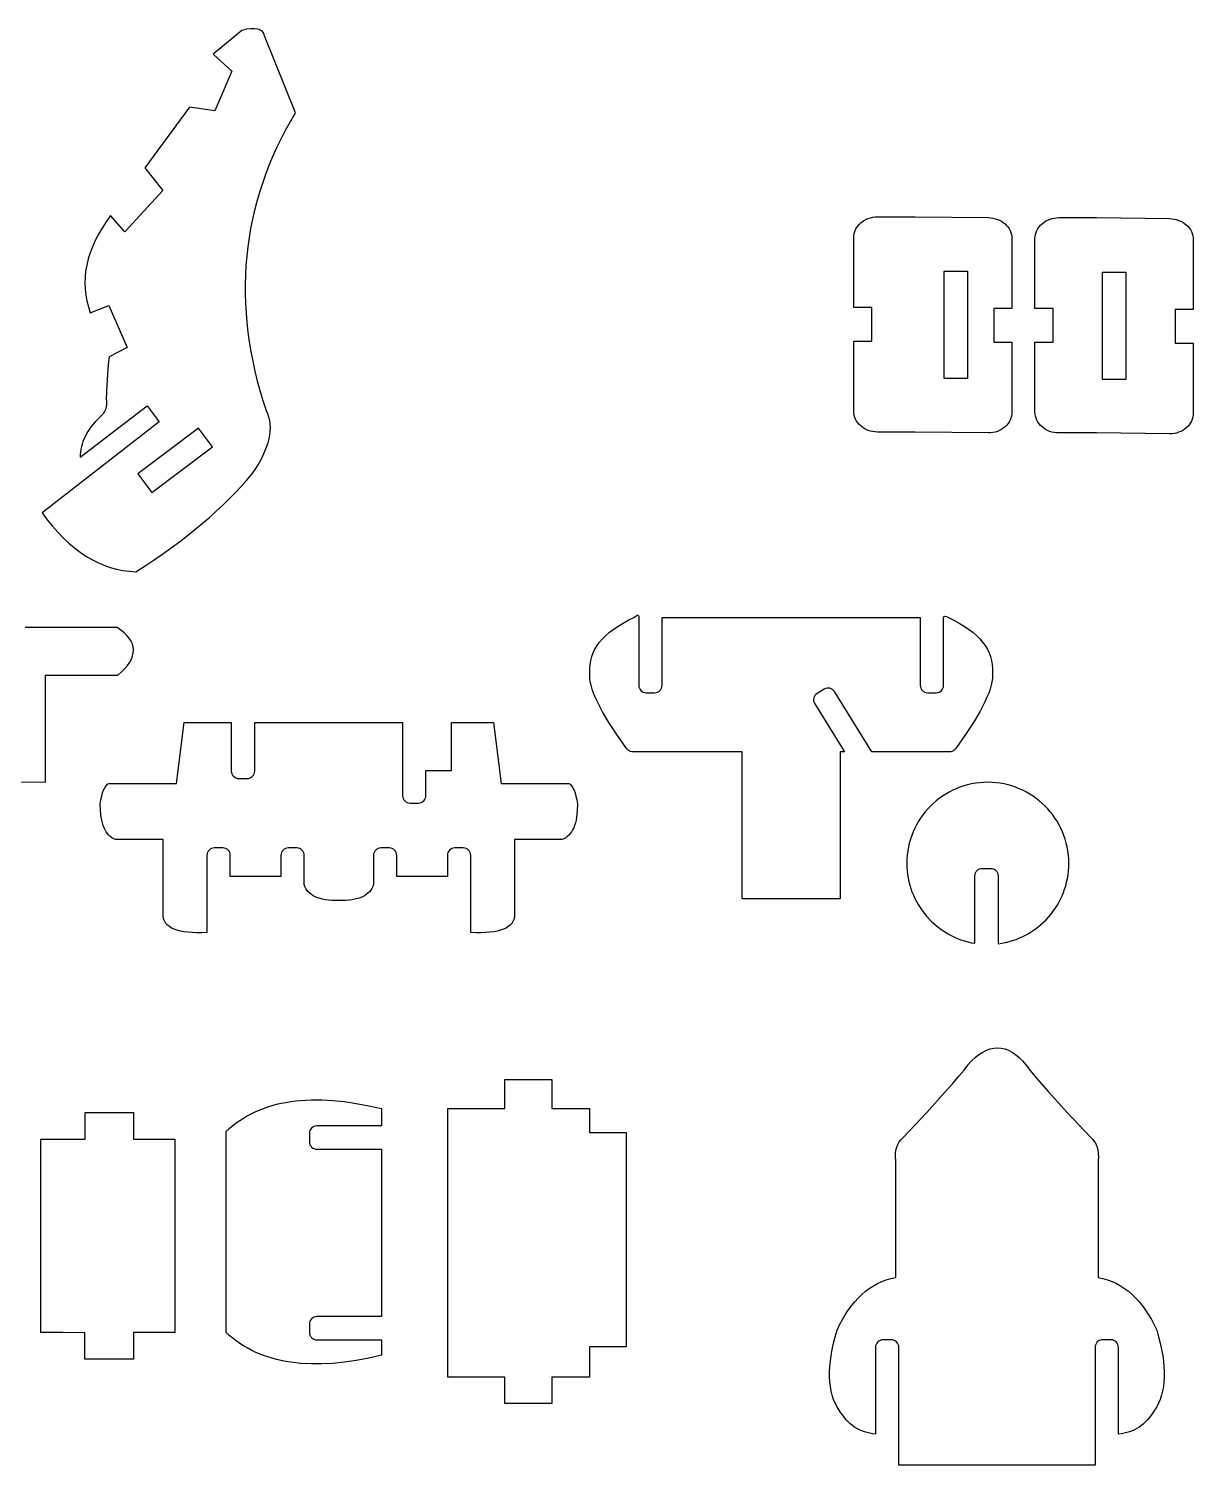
# Model space of a CAD drawing. Extents: x 0 to 427, y 0 to 378.
# Drawn here: x 203 to 348.9, y 193.1 to 373.3 of the extents above; entities that cross this region are included whole.
import ezdxf

# ---------------------------------------------------------------- set-up
doc = ezdxf.new("R2010")
doc.units = 0
doc.header["$MEASUREMENT"] = 0
doc.layers.add('DEFAULT_LAYER', color=1, linetype='Continuous')
doc.layers.add('HARLEY_1', color=1, linetype='Continuous')

msp = doc.modelspace()

# ---------------------------------------------------------------- linework, layer by layer
at = {"layer": 'DEFAULT_LAYER'}
msp.add_lwpolyline([(255.96, 286.26), (261.2, 286.26), (262.19, 278.63), (270.66, 278.63), (270.84, 278.51), (271.01, 278.32), (271.17, 278.08), (271.31, 277.79), (271.44, 277.44), (271.55, 277.04), (271.65, 276.58), (271.73, 276.06), (271.71, 275.17), (271.62, 274.37), (271.56, 274.01), (271.48, 273.67), (271.38, 273.36), (271.27, 273.06), (271.14, 272.79), (271, 272.55), (270.84, 272.33), (270.66, 272.13), (270.47, 271.95), (270.27, 271.8), (270.05, 271.67), (269.82, 271.57), (263.87, 271.57), (263.87, 262.16), (263.84, 261.85), (263.77, 261.57), (263.66, 261.31), (263.51, 261.07), (263.31, 260.85), (263.07, 260.66), (262.79, 260.49), (262.47, 260.33), (262.1, 260.2), (261.69, 260.1), (261.24, 260.01), (260.75, 259.95), (260.22, 259.91), (259.64, 259.89), (259.02, 259.89), (258.36, 259.91), (258.36, 269.6), (258.34, 269.79), (258.29, 269.96), (258.2, 270.12), (258.09, 270.26), (257.95, 270.38), (257.79, 270.46), (257.61, 270.52), (257.43, 270.54), (256.37, 270.54), (256.18, 270.52), (256.01, 270.46), (255.85, 270.38), (255.71, 270.26), (255.6, 270.12), (255.51, 269.96), (255.46, 269.79), (255.44, 269.6), (255.44, 266.93), (249.09, 266.93), (249.09, 269.6), (249.07, 269.79), (249.02, 269.96), (248.93, 270.12), (248.82, 270.26), (248.68, 270.38), (248.52, 270.46), (248.35, 270.52), (248.16, 270.54), (247.1, 270.54), (246.92, 270.52), (246.74, 270.46), (246.58, 270.38), (246.45, 270.26), (246.33, 270.12), (246.25, 269.96), (246.19, 269.79), (246.17, 269.6), (246.17, 265.95), (246.08, 265.7), (245.97, 265.46), (245.83, 265.25), (245.67, 265.04), (245.48, 264.86), (245.27, 264.69), (245.04, 264.54), (244.78, 264.41), (244.49, 264.29), (244.19, 264.19), (243.85, 264.1), (243.5, 264.04), (243.12, 263.99), (242.71, 263.95), (241.83, 263.94), (240.95, 263.95), (240.54, 263.99), (240.16, 264.04), (239.8, 264.1), (239.47, 264.19), (239.16, 264.29), (238.88, 264.41), (238.62, 264.54), (238.39, 264.69), (238.18, 264.86), (237.99, 265.04), (237.83, 265.25), (237.69, 265.46), (237.58, 265.7), (237.49, 265.95), (237.49, 269.6), (237.47, 269.79), (237.41, 269.96), (237.33, 270.12), (237.21, 270.26), (237.07, 270.38), (236.92, 270.46), (236.74, 270.52), (236.55, 270.54), (235.5, 270.54), (235.31, 270.52), (235.14, 270.46), (234.98, 270.38), (234.84, 270.26), (234.72, 270.12), (234.64, 269.96), (234.58, 269.79), (234.57, 269.6), (234.57, 266.93), (228.22, 266.93), (228.22, 269.6), (228.2, 269.79), (228.15, 269.96), (228.06, 270.12), (227.95, 270.26), (227.81, 270.38), (227.65, 270.46), (227.47, 270.52), (227.29, 270.54), (226.23, 270.54), (226.04, 270.52), (225.87, 270.46), (225.71, 270.38), (225.57, 270.26), (225.46, 270.12), (225.37, 269.96), (225.32, 269.79), (225.3, 269.6), (225.3, 259.91), (224.64, 259.89), (224.02, 259.89), (223.44, 259.91), (222.91, 259.95), (222.41, 260.01), (221.96, 260.1), (221.56, 260.2), (221.19, 260.33), (220.87, 260.49), (220.59, 260.66), (220.35, 260.85), (220.15, 261.07), (220, 261.31), (219.88, 261.57), (219.81, 261.85), (219.79, 262.16), (219.79, 271.57), (213.84, 271.57), (213.61, 271.67), (213.39, 271.8), (213.18, 271.95), (212.99, 272.13), (212.82, 272.33), (212.66, 272.55), (212.52, 272.79), (212.39, 273.06), (212.28, 273.36), (212.18, 273.67), (212.1, 274.01), (212.03, 274.37), (211.95, 275.17), (211.92, 276.06), (212.01, 276.58), (212.11, 277.04), (212.22, 277.44), (212.34, 277.79), (212.49, 278.08), (212.64, 278.32), (212.81, 278.51), (213, 278.63), (221.47, 278.63), (222.45, 286.26), (228.35, 286.26), (228.35, 280.18), (228.37, 279.99), (228.43, 279.81), (228.51, 279.65), (228.63, 279.52), (228.77, 279.4), (228.92, 279.32), (229.1, 279.26), (229.29, 279.24), (230.34, 279.24), (230.53, 279.26), (230.71, 279.32), (230.86, 279.4), (231, 279.52), (231.12, 279.66), (231.2, 279.81), (231.26, 279.99), (231.28, 280.18), (231.28, 286.26), (241.83, 286.26), (249.82, 286.26), (249.82, 277.09), (249.84, 276.9), (249.9, 276.72), (249.98, 276.57), (250.1, 276.43), (250.23, 276.31), (250.39, 276.23), (250.57, 276.17), (250.75, 276.15), (251.81, 276.15), (252, 276.17), (252.17, 276.23), (252.33, 276.31), (252.47, 276.43), (252.58, 276.57), (252.67, 276.73), (252.72, 276.9), (252.74, 277.09), (252.74, 280.25), (255.96, 280.25), (255.96, 286.26)], close=True, dxfattribs=at)
at = {"layer": 'HARLEY_1'}
for points in [[(209.41, 319.53), (217.78, 325.96), (219.29, 323.98), (204.63, 312.55), (205.27, 311.68), (205.93, 310.87), (206.59, 310.11), (207.27, 309.4), (207.96, 308.75), (208.67, 308.16), (209.39, 307.62), (210.11, 307.13), (210.86, 306.69), (211.61, 306.31), (212.38, 305.99), (213.16, 305.72), (213.95, 305.5), (214.76, 305.34), (215.57, 305.23), (216.4, 305.17), (217.55, 305.92), (218.67, 306.67), (219.76, 307.42), (220.81, 308.18), (221.84, 308.93), (222.83, 309.69), (223.78, 310.45), (224.71, 311.21), (225.6, 311.98), (226.46, 312.75), (227.29, 313.52), (228.08, 314.29), (228.84, 315.06), (229.57, 315.84), (230.27, 316.61), (230.94, 317.39), (231.34, 318), (231.71, 318.59), (232.03, 319.16), (232.32, 319.72), (232.57, 320.27), (232.78, 320.8), (232.95, 321.32), (233.09, 321.83), (233.18, 322.31), (233.24, 322.79), (233.25, 323.25), (233.23, 323.7), (233.17, 324.13), (233.07, 324.54), (232.93, 324.95), (232.75, 325.33), (232.35, 326.59), (231.98, 327.84), (231.65, 329.08), (231.35, 330.32), (231.08, 331.56), (230.84, 332.78), (230.64, 334), (230.47, 335.22), (230.34, 336.43), (230.24, 337.64), (230.17, 338.84), (230.13, 340.03), (230.13, 341.22), (230.16, 342.4), (230.22, 343.58), (230.32, 344.75), (230.45, 345.91), (230.61, 347.07), (230.81, 348.23), (231.04, 349.37), (231.3, 350.52), (231.6, 351.65), (231.93, 352.78), (232.29, 353.91), (232.68, 355.03), (233.11, 356.14), (233.57, 357.25), (234.07, 358.36), (234.6, 359.45), (235.16, 360.54), (235.75, 361.63), (236.38, 362.71), (232.53, 372.38), (232.48, 372.54), (232.42, 372.68), (232.34, 372.81), (232.24, 372.92), (232.12, 373.01), (231.98, 373.09), (231.83, 373.16), (231.66, 373.21), (231.27, 373.26), (230.81, 373.26), (230.27, 373.19), (229.67, 373.06), (226.09, 370.09), (228.43, 367.92), (226.29, 362.98), (223.1, 363.41), (217.52, 355.81), (219.75, 352.98), (215, 347.79), (213.21, 349.85), (212.65, 349.06), (212.14, 348.27), (211.69, 347.49), (211.28, 346.71), (210.94, 345.93), (210.64, 345.16), (210.4, 344.39), (210.22, 343.63), (210.09, 342.87), (210.01, 342.11), (209.98, 341.36), (210.01, 340.61), (210.1, 339.86), (210.24, 339.12), (210.43, 338.39), (210.67, 337.65), (213.01, 338.56), (215.28, 333.27), (213.02, 332.13), (212.91, 331.15), (212.81, 329.95), (212.73, 328.53), (212.67, 326.9), (212.7, 326.52), (212.7, 326.16), (212.66, 325.84), (212.58, 325.53), (212.46, 325.25), (212.29, 324.99), (212.09, 324.76), (211.85, 324.55), (211.28, 323.97), (210.78, 323.37), (210.36, 322.76), (210.02, 322.13), (209.75, 321.5), (209.64, 321.18), (209.56, 320.86), (209.49, 320.53), (209.45, 320.2), (209.42, 319.87), (209.41, 319.53)], [(326.21, 325.19), (326.2, 324.92), (326.15, 324.66), (326.08, 324.41), (325.98, 324.17), (325.85, 323.94), (325.7, 323.72), (325.53, 323.52), (325.34, 323.33), (325.12, 323.16), (324.89, 323.01), (324.65, 322.87), (324.39, 322.76), (324.11, 322.68), (323.83, 322.61), (323.53, 322.58), (323.23, 322.57), (314.07, 322.68), (309.36, 322.68), (309.06, 322.7), (308.76, 322.74), (308.47, 322.8), (308.2, 322.89), (307.94, 323), (307.69, 323.13), (307.46, 323.28), (307.25, 323.45), (307.06, 323.64), (306.88, 323.84), (306.73, 324.06), (306.61, 324.29), (306.51, 324.53), (306.43, 324.78), (306.39, 325.04), (306.37, 325.3), (306.37, 334.08), (308.65, 334.08), (308.65, 338.29), (306.37, 338.29), (306.37, 347.06), (306.39, 347.33), (306.43, 347.59), (306.51, 347.84), (306.61, 348.08), (306.73, 348.31), (306.88, 348.52), (307.06, 348.73), (307.25, 348.91), (307.46, 349.08), (307.69, 349.23), (307.94, 349.37), (308.2, 349.48), (308.47, 349.56), (308.76, 349.63), (309.06, 349.67), (309.36, 349.68), (314.07, 349.68), (323.23, 349.57), (323.53, 349.55), (323.83, 349.51), (324.11, 349.44), (324.39, 349.35), (324.65, 349.24), (324.89, 349.11), (325.12, 348.96), (325.34, 348.79), (325.53, 348.6), (325.7, 348.4), (325.85, 348.19), (325.98, 347.96), (326.08, 347.72), (326.15, 347.47), (326.2, 347.21), (326.21, 346.94), (326.21, 338.17), (323.94, 338.17), (323.94, 333.96), (326.21, 333.96), (326.21, 325.19)], [(329.1, 346.94), (329.11, 347.21), (329.16, 347.47), (329.23, 347.72), (329.33, 347.96), (329.46, 348.19), (329.61, 348.41), (329.78, 348.61), (329.98, 348.8), (330.19, 348.97), (330.42, 349.12), (330.66, 349.25), (330.93, 349.36), (331.2, 349.45), (331.49, 349.51), (331.78, 349.55), (332.09, 349.57), (336.79, 349.57), (345.95, 349.45), (346.26, 349.43), (346.55, 349.39), (346.84, 349.32), (347.11, 349.23), (347.37, 349.12), (347.62, 348.99), (347.85, 348.84), (348.06, 348.67), (348.26, 348.49), (348.43, 348.28), (348.58, 348.07), (348.7, 347.84), (348.81, 347.6), (348.88, 347.35), (348.92, 347.09), (348.94, 346.83), (348.94, 338.05), (346.66, 338.05), (346.66, 333.84), (348.94, 333.84), (348.94, 325.07), (348.92, 324.8), (348.88, 324.54), (348.81, 324.29), (348.7, 324.05), (348.58, 323.82), (348.43, 323.6), (348.26, 323.4), (348.06, 323.21), (347.85, 323.04), (347.62, 322.89), (347.37, 322.76), (347.11, 322.65), (346.84, 322.56), (346.55, 322.5), (346.26, 322.46), (345.95, 322.45), (336.79, 322.57), (332.09, 322.57), (331.78, 322.58), (331.49, 322.62), (331.2, 322.68), (330.93, 322.77), (330.66, 322.88), (330.42, 323.02), (330.19, 323.17), (329.98, 323.34), (329.78, 323.52), (329.61, 323.72), (329.46, 323.94), (329.33, 324.17), (329.23, 324.41), (329.16, 324.66), (329.11, 324.92), (329.1, 325.19), (329.1, 333.96), (331.38, 333.96), (331.38, 338.17), (329.1, 338.17), (329.1, 346.94)], [(317.72, 342.84), (320.64, 342.84), (320.64, 329.41), (317.72, 329.41), (317.72, 342.84)], [(337.56, 342.73), (340.48, 342.73), (340.48, 329.29), (337.56, 329.29), (337.56, 342.73)], [(216.62, 317.46), (218.37, 315.12), (225.98, 320.84), (224.23, 323.18), (216.62, 317.46)], [(305.19, 282.58), (304.66, 282.58), (304.66, 264.14), (298.53, 264.14), (292.4, 264.14), (292.4, 282.58), (278.83, 282.58), (278.68, 282.57), (278.54, 282.58), (278.4, 282.62), (278.27, 282.67), (278.14, 282.76), (278.02, 282.86), (277.91, 282.99), (277.8, 283.14), (276.66, 284.76), (275.69, 286.25), (274.89, 287.62), (274.54, 288.25), (274.24, 288.85), (273.98, 289.42), (273.76, 289.96), (273.58, 290.46), (273.45, 290.93), (273.35, 291.38), (273.3, 291.78), (273.28, 292.16), (273.31, 292.5), (273.29, 293.02), (273.32, 293.53), (273.4, 294.03), (273.53, 294.52), (273.71, 294.99), (273.93, 295.45), (274.2, 295.9), (274.52, 296.34), (274.89, 296.77), (275.31, 297.18), (275.78, 297.59), (276.29, 297.98), (276.85, 298.36), (277.46, 298.73), (278.12, 299.08), (278.83, 299.43), (279.1, 299.65), (279.21, 299.71), (279.29, 299.72), (279.36, 299.71), (279.4, 299.65), (279.43, 299.56), (279.43, 299.43), (279.43, 290.93), (279.45, 290.75), (279.5, 290.57), (279.59, 290.41), (279.7, 290.27), (279.84, 290.16), (280, 290.07), (280.17, 290.02), (280.36, 290), (281.42, 290), (281.6, 290.02), (281.78, 290.07), (281.94, 290.16), (282.08, 290.27), (282.19, 290.41), (282.28, 290.57), (282.33, 290.75), (282.35, 290.93), (282.35, 299.43), (298.53, 299.43), (314.72, 299.43), (314.72, 290.93), (314.73, 290.75), (314.79, 290.57), (314.88, 290.41), (314.99, 290.27), (315.13, 290.16), (315.29, 290.07), (315.46, 290.02), (315.65, 290), (316.7, 290), (316.89, 290.02), (317.07, 290.07), (317.22, 290.16), (317.36, 290.27), (317.48, 290.41), (317.56, 290.57), (317.62, 290.75), (317.64, 290.93), (317.64, 299.43), (317.66, 299.5), (317.69, 299.54), (317.75, 299.57), (317.81, 299.58), (317.99, 299.54), (318.24, 299.43), (318.94, 299.08), (319.6, 298.73), (320.21, 298.36), (320.77, 297.98), (321.29, 297.59), (321.75, 297.18), (322.17, 296.77), (322.54, 296.34), (322.86, 295.9), (323.13, 295.45), (323.36, 294.99), (323.54, 294.52), (323.66, 294.03), (323.74, 293.53), (323.77, 293.02), (323.76, 292.5), (323.78, 292.16), (323.77, 291.78), (323.71, 291.38), (323.62, 290.93), (323.48, 290.46), (323.3, 289.96), (323.08, 289.42), (322.82, 288.85), (322.52, 288.25), (322.18, 287.62), (321.37, 286.25), (320.4, 284.76), (319.26, 283.14), (319.16, 282.99), (319.04, 282.86), (318.92, 282.76), (318.8, 282.67), (318.67, 282.62), (318.53, 282.58), (318.38, 282.57), (318.24, 282.58), (308.65, 282.58), (303.96, 290.14), (303.85, 290.29), (303.71, 290.41), (303.55, 290.5), (303.38, 290.55), (303.21, 290.58), (303.03, 290.57), (302.85, 290.52), (302.68, 290.44), (301.78, 289.88), (301.63, 289.77), (301.51, 289.63), (301.42, 289.47), (301.37, 289.3), (301.34, 289.13), (301.35, 288.95), (301.4, 288.77), (301.48, 288.6), (305.21, 282.58), (305.19, 282.58)], [(321.56, 258.57), (321.56, 267.04), (321.58, 267.23), (321.64, 267.4), (321.72, 267.56), (321.84, 267.7), (321.97, 267.81), (322.13, 267.9), (322.31, 267.95), (322.49, 267.97), (323.55, 267.97), (323.74, 267.95), (323.91, 267.9), (324.07, 267.81), (324.21, 267.7), (324.32, 267.56), (324.41, 267.4), (324.46, 267.23), (324.48, 267.04), (324.48, 258.52), (324.95, 258.59), (325.41, 258.68), (325.86, 258.79), (326.3, 258.92), (326.73, 259.07), (327.16, 259.24), (327.57, 259.43), (327.98, 259.64), (328.37, 259.86), (328.75, 260.1), (329.12, 260.35), (329.48, 260.62), (329.83, 260.91), (330.16, 261.21), (330.48, 261.53), (330.79, 261.86), (331.08, 262.2), (331.35, 262.56), (331.61, 262.92), (331.86, 263.3), (332.08, 263.7), (332.29, 264.1), (332.49, 264.51), (332.66, 264.93), (332.81, 265.36), (332.95, 265.8), (333.07, 266.25), (333.16, 266.71), (333.24, 267.17), (333.3, 267.64), (333.33, 268.12), (333.34, 268.6), (333.33, 269.12), (333.29, 269.64), (333.22, 270.15), (333.13, 270.65), (333.02, 271.14), (332.88, 271.62), (332.72, 272.09), (332.54, 272.55), (332.34, 273), (332.11, 273.44), (331.87, 273.87), (331.6, 274.28), (331.32, 274.68), (331.02, 275.06), (330.7, 275.43), (330.36, 275.78), (330.01, 276.12), (329.64, 276.44), (329.26, 276.74), (328.86, 277.02), (328.45, 277.29), (328.02, 277.53), (327.58, 277.76), (327.13, 277.96), (326.67, 278.14), (326.2, 278.3), (325.72, 278.44), (325.23, 278.55), (324.73, 278.64), (324.22, 278.71), (323.7, 278.74), (323.18, 278.76), (322.66, 278.74), (322.14, 278.71), (321.63, 278.64), (321.13, 278.55), (320.64, 278.44), (320.16, 278.3), (319.69, 278.14), (319.23, 277.96), (318.78, 277.76), (318.34, 277.53), (317.91, 277.29), (317.5, 277.02), (317.1, 276.74), (316.72, 276.44), (316.35, 276.12), (316, 275.78), (315.66, 275.43), (315.34, 275.06), (315.04, 274.68), (314.76, 274.28), (314.49, 273.87), (314.25, 273.44), (314.02, 273), (313.82, 272.55), (313.64, 272.09), (313.48, 271.62), (313.34, 271.14), (313.23, 270.65), (313.14, 270.15), (313.07, 269.64), (313.03, 269.12), (313.02, 268.6), (313.03, 268.13), (313.06, 267.66), (313.12, 267.2), (313.19, 266.75), (313.28, 266.31), (313.4, 265.87), (313.53, 265.44), (313.68, 265.02), (313.85, 264.6), (314.03, 264.2), (314.23, 263.8), (314.45, 263.42), (314.69, 263.05), (314.94, 262.68), (315.49, 261.99), (316.09, 261.35), (316.74, 260.76), (317.45, 260.23), (318.2, 259.76), (318.59, 259.55), (318.99, 259.36), (319.4, 259.18), (319.81, 259.02), (320.24, 258.88), (320.67, 258.76), (321.11, 258.65), (321.56, 258.57)], [(320.63, 243.31), (321.12, 243.82), (321.6, 244.25), (322.08, 244.62), (322.55, 244.93), (323.03, 245.16), (323.5, 245.33), (323.96, 245.43), (324.42, 245.46), (324.88, 245.43), (325.33, 245.33), (325.78, 245.16), (326.23, 244.93), (326.67, 244.62), (327.11, 244.25), (327.55, 243.82), (327.98, 243.31), (328.46, 242.68), (329.09, 241.91), (329.87, 240.99), (330.81, 239.93), (333.14, 237.37), (336.08, 234.23), (336.35, 233.97), (336.58, 233.68), (336.76, 233.36), (336.9, 233.01), (336.99, 232.63), (337.04, 232.22), (337.05, 231.79), (337.01, 231.32), (337.01, 216.68), (337.03, 216.68), (337.62, 216.54), (338.2, 216.36), (338.76, 216.15), (339.3, 215.9), (339.82, 215.61), (340.33, 215.29), (340.81, 214.93), (341.28, 214.53), (341.73, 214.09), (342.16, 213.62), (342.57, 213.12), (342.97, 212.57), (343.35, 211.99), (343.7, 211.38), (344.05, 210.73), (344.37, 210.04), (344.6, 209.21), (344.8, 208.42), (344.97, 207.64), (345.11, 206.9), (345.21, 206.18), (345.27, 205.49), (345.3, 204.82), (345.3, 204.19), (345.27, 203.57), (345.2, 202.99), (345.1, 202.43), (344.96, 201.89), (344.8, 201.38), (344.59, 200.9), (344.36, 200.45), (344.09, 200.02), (343.89, 199.69), (343.67, 199.38), (343.45, 199.09), (343.21, 198.81), (342.97, 198.56), (342.71, 198.33), (342.45, 198.11), (342.17, 197.91), (341.88, 197.74), (341.58, 197.58), (341.27, 197.44), (340.95, 197.32), (340.62, 197.22), (340.27, 197.13), (339.92, 197.07), (339.55, 197.02), (339.55, 207.92), (339.54, 208.1), (339.48, 208.28), (339.39, 208.44), (339.28, 208.58), (339.14, 208.69), (338.98, 208.78), (338.81, 208.83), (338.62, 208.85), (337.57, 208.85), (337.38, 208.83), (337.2, 208.78), (337.04, 208.69), (336.91, 208.58), (336.79, 208.44), (336.71, 208.28), (336.65, 208.1), (336.63, 207.92), (336.63, 193.12), (324.33, 193.12), (312.02, 193.12), (312.02, 207.92), (312.01, 208.1), (311.95, 208.28), (311.87, 208.44), (311.75, 208.58), (311.61, 208.69), (311.45, 208.78), (311.28, 208.83), (311.09, 208.85), (310.04, 208.85), (309.85, 208.83), (309.67, 208.78), (309.52, 208.69), (309.38, 208.58), (309.26, 208.44), (309.18, 208.28), (309.12, 208.1), (309.1, 207.92), (309.1, 197.02), (308.74, 197.07), (308.39, 197.13), (308.04, 197.22), (307.71, 197.32), (307.39, 197.44), (307.08, 197.58), (306.78, 197.74), (306.49, 197.91), (306.21, 198.11), (305.94, 198.33), (305.69, 198.56), (305.44, 198.81), (305.21, 199.09), (304.99, 199.38), (304.77, 199.69), (304.57, 200.02), (304.3, 200.45), (304.06, 200.9), (303.86, 201.38), (303.69, 201.89), (303.56, 202.43), (303.46, 202.99), (303.39, 203.57), (303.35, 204.19), (303.35, 204.82), (303.39, 205.49), (303.45, 206.18), (303.55, 206.9), (303.69, 207.64), (303.85, 208.42), (304.06, 209.21), (304.29, 210.04), (304.61, 210.73), (304.95, 211.38), (305.31, 211.99), (305.69, 212.57), (306.08, 213.12), (306.5, 213.62), (306.93, 214.09), (307.38, 214.53), (307.85, 214.93), (308.33, 215.29), (308.84, 215.61), (309.36, 215.9), (309.9, 216.15), (310.46, 216.36), (311.03, 216.54), (311.63, 216.68), (311.65, 216.68), (311.65, 231.32), (311.61, 231.79), (311.62, 232.22), (311.67, 232.63), (311.76, 233.01), (311.9, 233.36), (312.08, 233.68), (312.31, 233.97), (312.58, 234.23), (315.52, 237.37), (317.85, 239.93), (318.79, 240.99), (319.57, 241.91), (320.2, 242.68), (320.68, 243.31), (320.68, 243.32), (320.65, 243.31), (320.63, 243.3), (320.63, 243.31)], [(262.62, 204.16), (255.48, 204.16), (255.48, 237.85), (262.62, 237.85), (262.62, 241.5), (268.52, 241.5), (268.52, 237.85), (273.24, 237.85), (273.24, 234.86), (277.83, 234.86), (277.83, 207.99), (273.24, 207.99), (273.24, 204.16), (268.52, 204.16), (268.52, 200.88), (262.62, 200.88), (262.62, 204.16)], [(227.69, 209.77), (227.7, 222.38), (227.69, 234.99), (228.1, 235.36), (228.53, 235.71), (228.96, 236.04), (229.41, 236.36), (229.88, 236.65), (230.35, 236.93), (230.84, 237.19), (231.34, 237.44), (231.85, 237.66), (232.38, 237.87), (232.92, 238.06), (233.47, 238.23), (234.03, 238.38), (234.61, 238.52), (235.2, 238.63), (235.8, 238.73), (236.42, 238.81), (237.04, 238.87), (238.34, 238.94), (239.68, 238.94), (241.08, 238.87), (242.53, 238.72), (244.02, 238.5), (245.57, 238.21), (247.17, 237.85), (247.17, 235.67), (239.08, 235.67), (238.89, 235.65), (238.71, 235.59), (238.55, 235.51), (238.42, 235.39), (238.3, 235.25), (238.21, 235.1), (238.16, 234.92), (238.14, 234.73), (238.14, 233.68), (238.16, 233.49), (238.21, 233.31), (238.3, 233.16), (238.42, 233.02), (238.55, 232.9), (238.71, 232.82), (238.89, 232.76), (239.08, 232.74), (247.17, 232.74), (247.17, 222.38), (247.17, 211.76), (239.08, 211.76), (238.89, 211.74), (238.71, 211.69), (238.55, 211.6), (238.42, 211.49), (238.3, 211.35), (238.21, 211.19), (238.16, 211.02), (238.14, 210.83), (238.14, 209.77), (238.16, 209.59), (238.21, 209.41), (238.3, 209.25), (238.42, 209.11), (238.55, 209), (238.71, 208.91), (238.89, 208.86), (239.08, 208.84), (247.17, 208.84), (247.17, 206.91), (245.57, 206.55), (244.02, 206.26), (242.53, 206.04), (241.08, 205.89), (239.68, 205.82), (238.34, 205.82), (237.04, 205.89), (236.42, 205.95), (235.8, 206.03), (235.2, 206.13), (234.61, 206.24), (234.03, 206.38), (233.47, 206.53), (232.92, 206.7), (232.38, 206.89), (231.85, 207.1), (231.34, 207.32), (230.84, 207.57), (230.35, 207.83), (229.88, 208.11), (229.41, 208.4), (228.96, 208.72), (228.53, 209.05), (228.1, 209.4), (227.69, 209.77)], [(221.25, 209.77), (220.51, 209.77), (216.08, 209.77), (216.08, 206.44), (209.99, 206.44), (209.99, 209.73), (207.22, 209.75), (204.45, 209.77), (204.45, 234.01), (210.04, 234.01), (210.04, 237.35), (216.08, 237.35), (216.08, 234.01), (221.25, 234.01), (221.25, 209.77)]]:
    msp.add_lwpolyline(points, close=True, dxfattribs=at)
msp.add_lwpolyline([(193.94, 278.81), (205.04, 278.8), (205.04, 292.19), (214.12, 292.19), (214.59, 292.61), (214.99, 293.02), (215.33, 293.43), (215.61, 293.83), (215.82, 294.22), (215.97, 294.61), (216.06, 294.99), (216.09, 295.37), (216.05, 295.74), (215.95, 296.11), (215.79, 296.47), (215.56, 296.82), (215.27, 297.17), (214.92, 297.51), (214.51, 297.85), (214.03, 298.18), (202.52, 298.18)], dxfattribs=at)

doc.saveas('drawing.dxf')
